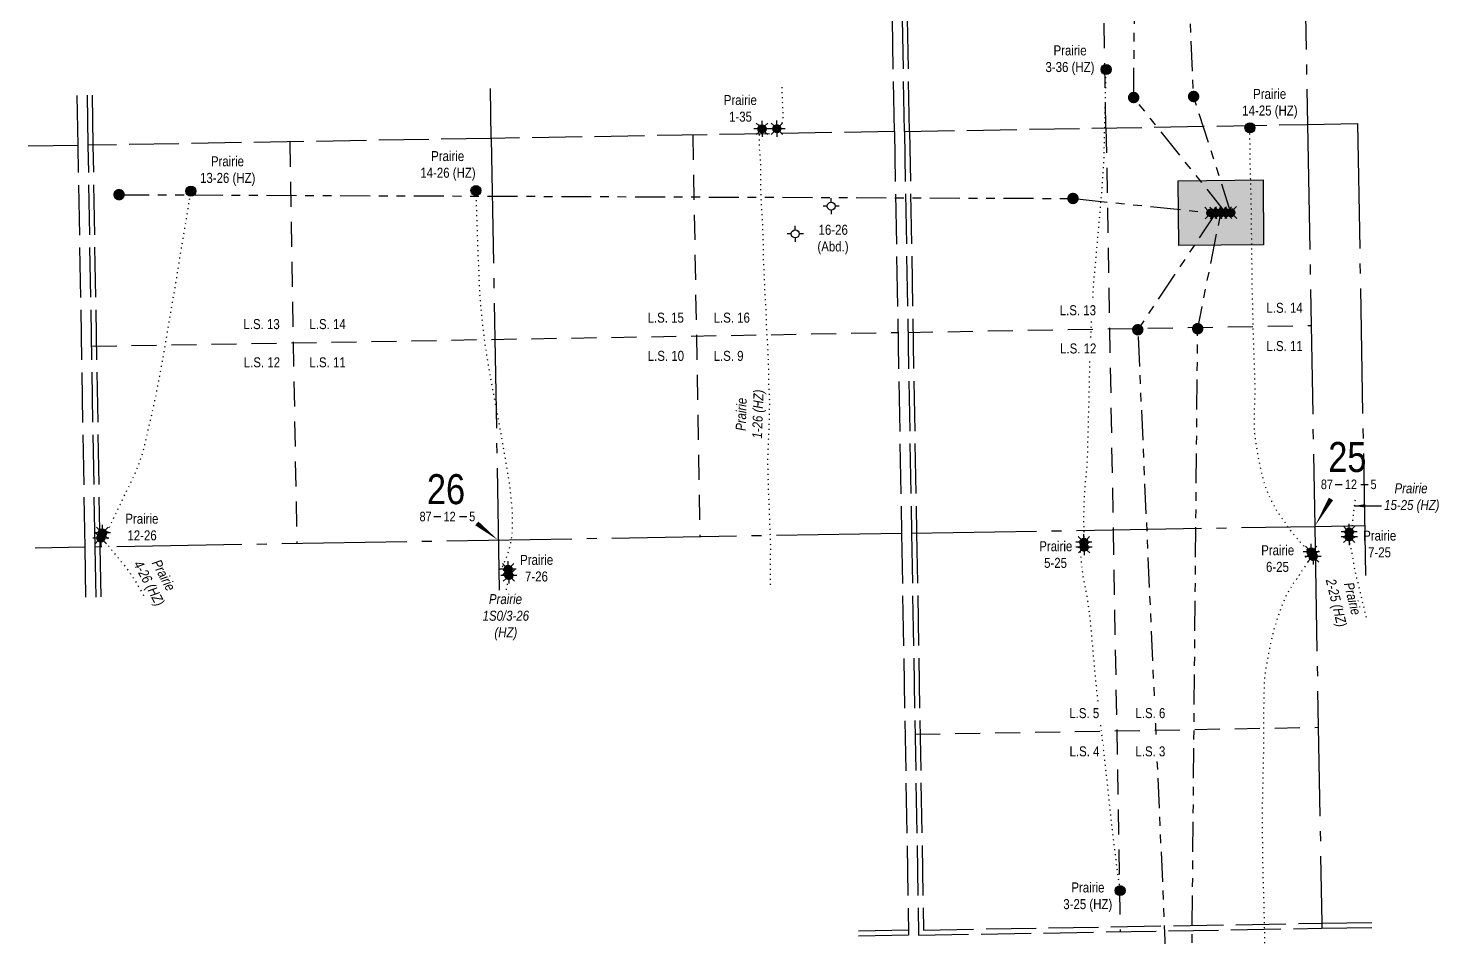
# Model space of a CAD drawing. Extents: x 570482 to 581403, y 6264409 to 6273171.
# Drawn here: x 578436 to 579847, y 6271405 to 6272314 of the extents above; entities that cross this region are included whole.
import ezdxf
from ezdxf.enums import TextEntityAlignment as Align

# ---------------------------------------------------------------- set-up
doc = ezdxf.new("R2010")
doc.units = 0
doc.header["$LTSCALE"] = 5
for name, pattern in [('foc-DOT', [1, 0.2, -0.8]), ('foc-DRILLPATH', [14.75, 6, -1.75, 1.75, -1.75, 1.75, -1.75]), ('foc-LSD', [8, 5, -3]), ('foc-QUARTERLINE', [33, 25, -3, 2, -3]), ('foc-UNSURVEYED', [12.5, 10, -2.5])]:
    doc.linetypes.add(name, pattern=pattern)
for name, color, linetype in [('10', 1, 'Continuous'), ('9', 3, 'Continuous'), ('ABADATA-DRILL', 8, 'foc-DOT'), ('ABADATA-DRILL-T', 8, 'Continuous'), ('DETAIL-HZ-Existing', 8, 'foc-DOT'), ('DRILL-T', 8, 'Continuous'), ('L-MON', 1, 'Continuous'), ('L-QSEC', 8, 'foc-QUARTERLINE'), ('L-SECLBL', 7, 'Continuous'), ('L-SECTION-LSD', 7, 'foc-LSD'), ('L-USEC', 7, 'foc-UNSURVEYED'), ('P-PDRILLPATH', 12, 'foc-DRILLPATH'), ('P-PROPOSED', 10, 'Continuous'), ('P-PROPOSED-H', 21, 'Continuous')]:
    doc.layers.add(name, color=color, linetype=linetype)
doc.styles.add('100L', font='ARIALN.TTF', dxfattribs={"height": 11})
doc.styles.add('80CG', font='ARIALN.TTF', dxfattribs={"height": 10})
doc.styles.add('80L', font='ARIALN.TTF', dxfattribs={"height": 10})
doc.styles.add('SIMPLEX', font='ARIALN.TTF')
doc.dimstyles.new('Compass 5 000', dxfattribs={"dimscale": 5, "dimtxt": 9, "dimasz": 2, "dimexe": 0.2, "dimexo": 0.0625, "dimgap": 0.5, "dimtad": 0, "dimtih": 1, "dimtoh": 1, "dimzin": 0, "dimdsep": 46, "dimtxsty": '80CG', "dimcen": 0.1, "dimse1": 1, "dimse2": 1, "dimclrd": 256, "dimclrt": 256, "dimaunit": 1, "dimadec": 4, "dimazin": 0, "dimtfac": 0.06, "dimtofl": 0, "dimtmove": 0, "dimatfit": 1, "dimfxl": 0.2, "dimtolj": 1, "dimtzin": 0, "dimlwd": -1, "dimarcsym": 0})

# ---------------------------------------------------------------- blocks, each defined once
blk = doc.blocks.new('WC')
at = {"layer": 'L-MON'}
h = blk.add_hatch(color=255, dxfattribs=at)
h.dxf.hatch_style = 1
edge = h.paths.add_edge_path()
edge.add_arc((0, 0), 0.9, 0, 360)
at = {"layer": 'L-MON', "color": 240, "flags": 128}
for points in [[(-0.62, 0.5), (-1.23, 1.12)], [(0.52, 0.61), (1.13, 1.21)], [(-1.18, -1.18), (-0.56, -0.57)], [(1.16, -1.18), (0.56, -0.57)]]:
    blk.add_lwpolyline(points, dxfattribs=at)
at = {"layer": 'L-MON', "color": 240}
for radius in [0.8, 0.373]:
    blk.add_circle((0, 0), radius, dxfattribs=at)
blk = doc.blocks.new('plbh')
at = {"layer": 'L-MON'}
h = blk.add_hatch(color=255, dxfattribs=at)
h.dxf.hatch_style = 1
edge = h.paths.add_edge_path()
edge.add_arc((0, 0), 1.16, 0, 360)
h = blk.add_hatch(color=256, dxfattribs=at)
h.dxf.hatch_style = 1
h.paths.add_polyline_path([(-0.96, 0, 1), (0.96, 0, 1)])
h.paths.add_polyline_path([(0.91, 0, -1), (-0.91, 0, -1)], flags=16)
h.paths.add_polyline_path([(0.45, 0, -1), (-0.45, 0, -1)], flags=0)
h = blk.add_hatch(color=256, dxfattribs=at)
h.dxf.hatch_style = 1
h.paths.add_polyline_path([(-0.45, 0, 1), (0.45, 0, 1)])
h.paths.add_polyline_path([(0.4, 0, -1), (-0.4, 0, -1)], flags=16)
at = {"layer": 'L-MON', "color": 240}
for radius in [0.96, 0.91, 0.45, 0.4]:
    blk.add_circle((0, 0), radius, dxfattribs=at)
blk = doc.blocks.new('L-SECLBL')
at = {"layer": '9', "color": 7}
for p, q in [((-5.1, -27.8), (-12.3, -27.8)), ((20.7, -27.8), (13.5, -27.8))]:
    blk.add_line(p, q, dxfattribs=at)
at = {"layer": '10', "color": 2, "style": 'SIMPLEX'}
blk.add_attdef('SEC', text='', height=30, dxfattribs=at).set_placement((0, 0), align=Align.MIDDLE)
at = {"layer": '10', "color": 5, "style": '80L'}
blk.add_attdef('TWP', text='', height=9.5, dxfattribs=at).set_placement((-14.4, -27.4), align=Align.MIDDLE_RIGHT)
blk.add_attdef('RGE', text='', height=9.5, dxfattribs=at).set_placement((3.6, -27.4), align=Align.MIDDLE_CENTER)
blk.add_attdef('MER', text='', height=9.5, dxfattribs=at).set_placement((23.2, -27.4), align=Align.MIDDLE_LEFT)
blk = doc.blocks.new('GAS')
h = blk.add_hatch(color=255)
h.dxf.hatch_style = 1
edge = h.paths.add_edge_path()
edge.add_arc((0, 0), 0.9, 0, 360)
for p, q in [((-0.81, 0), (-1.62, 0)), ((-0.57, 0.57), (-1.14, 1.14)), ((0, 0.81), (0, 1.62)), ((0.57, 0.57), (1.14, 1.14)), ((1.62, 0), (0.81, 0)), ((-0.57, -0.57), (-1.14, -1.14)), ((0, -0.81), (0, -1.62)), ((1.14, -1.14), (0.57, -0.57))]:
    blk.add_line(p, q)
blk.add_circle((0, 0), 0.8)
blk = doc.blocks.new('BH-Existing')
at = {"layer": 'ABADATA-DRILL-T'}
h = blk.add_hatch(color=256, dxfattribs=at)
h.dxf.hatch_style = 1
edge = h.paths.add_edge_path()
edge.add_arc((0, 0), 0.5, 0, 360)
blk.add_circle((0, 0), 0.5, dxfattribs=at)
blk = doc.blocks.new('GABD')
for p, q in [((-0.81, 0), (-1.62, 0)), ((0, 0.81), (0, 1.62)), ((1.62, 0), (0.81, 0)), ((0, -0.81), (0, -1.62))]:
    blk.add_line(p, q)
blk.add_circle((0, 0), 0.8)

msp = doc.modelspace()

# ---------------------------------------------------------------- hatches: boundary and pattern name
at = {"layer": 'P-PROPOSED-H'}
h = msp.add_hatch(color=256, dxfattribs=at)
h.dxf.hatch_style = 1
h.paths.add_polyline_path([(579586.221, 6272161.338), (579671.181, 6272162.084), (579671.752, 6272097.114), (579586.792, 6272096.368)])

# ---------------------------------------------------------------- linework, layer by layer
at = {"layer": 'ABADATA-DRILL', "flags": 128}
for points in [[(579491.407, 6271799.952), (579491.407, 6271799.952), (579491.403, 6271799.927), (579491.302, 6271799.405), (579491.165, 6271798.933), (579491.168, 6271798.493), (579491.32, 6271798.11), (579491.604, 6271797.91), (579491.961, 6271797.802), (579492.263, 6271797.662), (579492.445, 6271797.825), (579492.581, 6271798.343), (579492.661, 6271798.909), (579492.653, 6271799.104), (579492.656, 6271799.174), (579492.669, 6271799.3), (579492.674, 6271799.61), (579492.634, 6271800.154), (579492.561, 6271800.888), (579492.47, 6271801.746), (579492.378, 6271802.725), (579492.323, 6271803.824), (579492.322, 6271805.039), (579492.348, 6271806.395), (579492.331, 6271807.885), (579492.257, 6271809.519), (579492.175, 6271811.323), (579492.109, 6271813.332), (579492.045, 6271815.551), (579491.956, 6271817.99), (579491.874, 6271820.639), (579491.864, 6271823.469), (579491.921, 6271826.395), (579491.998, 6271829.367), (579492.084, 6271832.429), (579492.196, 6271835.677), (579492.33, 6271839.135), (579492.465, 6271842.768), (579492.613, 6271846.546), (579492.793, 6271850.465), (579493.076, 6271854.501), (579493.456, 6271858.703), (579493.88, 6271862.996), (579494.312, 6271867.38), (579494.727, 6271871.843), (579495.112, 6271876.385), (579495.42, 6271880.996), (579495.637, 6271885.651), (579495.793, 6271890.35), (579495.909, 6271895.092), (579495.999, 6271899.835), (579496.104, 6271904.587), (579496.225, 6271909.35), (579496.35, 6271914.118), (579496.48, 6271918.866), (579496.62, 6271923.63), (579496.751, 6271928.393), (579496.868, 6271933.016), (579496.994, 6271937.768), (579497.114, 6271942.521), (579497.239, 6271947.274), (579497.355, 6271952.027), (579497.465, 6271956.78), (579497.59, 6271961.543), (579497.696, 6271966.301), (579497.781, 6271971.033), (579497.857, 6271975.79), (579497.941, 6271980.597), (579498.062, 6271985.295), (579498.188, 6271990.058), (579498.308, 6271994.816), (579498.508, 6271999.58), (579498.768, 6272004.341), (579499.039, 6272009.101), (579499.32, 6272013.827), (579499.57, 6272018.572), (579499.82, 6272023.322), (579500.081, 6272028.063), (579500.327, 6272032.773), (579500.603, 6272037.529), (579500.878, 6272042.294), (579501.138, 6272047.045), (579501.389, 6272051.76), (579501.639, 6272056.535), (579501.985, 6272061.267), (579502.426, 6272066.006), (579502.871, 6272070.744), (579503.317, 6272075.483), (579503.768, 6272080.232), (579504.193, 6272084.98), (579504.584, 6272089.718), (579504.995, 6272094.446), (579505.43, 6272099.174), (579505.851, 6272103.913), (579506.287, 6272108.666), (579506.707, 6272113.404), (579507.098, 6272118.112), (579507.519, 6272122.85), (579507.93, 6272127.598), (579508.305, 6272132.356), (579508.695, 6272137.104), (579509.111, 6272141.862), (579509.532, 6272146.6), (579509.922, 6272151.343), (579510.298, 6272156.08), (579510.673, 6272160.828), (579511.029, 6272165.57), (579511.349, 6272170.316), (579511.645, 6272175.072), (579511.905, 6272179.817), (579512.126, 6272184.542), (579512.282, 6272189.271), (579512.357, 6272194.043), (579512.432, 6272198.805), (579512.497, 6272203.572), (579512.603, 6272208.334), (579512.783, 6272213.098), (579512.953, 6272217.867), (579513.073, 6272222.63), (579513.183, 6272227.398), (579513.288, 6272232.155), (579513.383, 6272236.923), (579513.465, 6272241.635), (579513.55, 6272246.382), (579513.645, 6272251.14), (579513.745, 6272255.907), (579513.851, 6272260.675), (579513.966, 6272265.443), (579514.124, 6272272.577)], [(579184.878, 6272213.404), (579184.878, 6272213.404), (579184.878, 6272213.404), (579184.829, 6272213.328), (579184.922, 6272213.134), (579185.144, 6272213.018), (579185.428, 6272213.088), (579185.777, 6272213.15), (579186.147, 6272213.151), (579186.508, 6272213.112), (579186.871, 6272213.214), (579187.035, 6272213.277), (579187.07, 6272213.267), (579187.047, 6272213.202), (579187.054, 6272213.072), (579187.096, 6272212.948), (579187.153, 6272212.854), (579187.224, 6272212.78), (579187.269, 6272212.756), (579187.349, 6272212.792), (579187.456, 6272212.964), (579187.59, 6272213.302), (579187.791, 6272213.78), (579188.061, 6272214.375), (579188.413, 6272215.091), (579188.82, 6272215.839), (579189.31, 6272216.727), (579189.743, 6272217.685), (579190.128, 6272218.827), (579190.46, 6272220.133), (579190.754, 6272221.609), (579190.959, 6272223.263), (579191.022, 6272225.089), (579190.993, 6272227.039), (579190.945, 6272229.193), (579190.882, 6272231.578), (579190.787, 6272234.121), (579190.66, 6272236.82), (579190.539, 6272239.693), (579190.42, 6272242.746), (579190.309, 6272245.945), (579190.188, 6272249.358), (579190.051, 6272252.896), (579189.875, 6272256.589), (579189.742, 6272258.527)], [(579169.889, 6272213.195), (579169.492, 6272213.598), (579169.066, 6272213.92), (579168.628, 6272214.397), (579168.415, 6272214.839), (579168.185, 6272215.38), (579167.824, 6272216.053), (579167.746, 6272216.172), (579167.306, 6272216.779), (579166.92, 6272217.068), (579166.585, 6272217.087), (579166.491, 6272217.035), (579166.433, 6272216.904), (579166.465, 6272216.82), (579166.632, 6272216.683), (579166.693, 6272216.634), (579166.749, 6272216.58), (579166.816, 6272216.491), (579166.873, 6272216.342), (579166.913, 6272216.097), (579166.955, 6272215.703), (579166.977, 6272215.298), (579166.991, 6272214.779), (579166.981, 6272214.203), (579166.972, 6272213.578), (579166.967, 6272212.728), (579166.962, 6272211.598), (579166.937, 6272210.182), (579166.917, 6272208.496), (579166.939, 6272206.651), (579166.96, 6272204.636), (579166.929, 6272202.426), (579166.883, 6272199.954), (579166.914, 6272197.334), (579167.042, 6272194.631), (579167.246, 6272191.844), (579167.506, 6272189.004), (579167.773, 6272186.063), (579168.038, 6272182.947), (579168.266, 6272179.671), (579168.395, 6272176.062), (579168.417, 6272172.272), (579168.383, 6272168.226), (579168.342, 6272164.04), (579168.347, 6272159.809), (579168.421, 6272155.63), (579168.515, 6272151.431), (579168.648, 6272147.282), (579168.855, 6272142.965), (579169.078, 6272138.814), (579169.353, 6272134.298), (579169.668, 6272129.753), (579169.946, 6272125.037), (579170.176, 6272120.25), (579170.391, 6272115.453), (579170.545, 6272110.955), (579170.609, 6272108.221), (579170.845, 6272100.224), (579170.89, 6272099.099), (579170.965, 6272089.479), (579171.146, 6272079.791), (579171.764, 6272070.255), (579172.145, 6272060.591), (579172.4, 6272050.984), (579173.125, 6272041.36), (579173.778, 6272031.84), (579173.996, 6272022.307), (579174.267, 6272012.651), (579174.528, 6272007.789), (579174.943, 6272002.966), (579175.312, 6271998.222), (579175.484, 6271993.324), (579175.683, 6271988.572), (579175.918, 6271983.73), (579176.068, 6271978.947), (579176.253, 6271974.115), (579176.344, 6271969.265), (579176.331, 6271964.334), (579176.396, 6271959.525), (579176.622, 6271954.653), (579176.903, 6271949.777), (579177.144, 6271944.921), (579177.259, 6271940.077), (579177.225, 6271935.241), (579177.15, 6271930.434), (579177.044, 6271925.646), (579176.923, 6271920.893), (579176.764, 6271916.05), (579176.548, 6271911.25), (579176.357, 6271906.501), (579176.167, 6271901.712), (579176.001, 6271896.943), (579175.861, 6271892.13), (579175.636, 6271887.31), (579175.5, 6271882.837), (579175.515, 6271878.042), (579175.55, 6271873.186), (579175.66, 6271868.428), (579175.841, 6271863.535), (579175.991, 6271858.707), (579176.137, 6271853.859), (579176.288, 6271849.011), (579176.456, 6271844.268), (579176.662, 6271839.421), (579176.853, 6271834.583), (579177.021, 6271829.836), (579177.181, 6271825.058), (579177.366, 6271820.21), (579177.556, 6271815.433), (579177.76, 6271810.666), (579177.964, 6271805.899), (579178.124, 6271801.096), (579178.235, 6271796.232), (579178.245, 6271791.416), (579178.171, 6271786.549), (579178.115, 6271781.778), (579178.096, 6271776.906), (579178.071, 6271772.14), (579178.04, 6271767.384), (579178.014, 6271762.578), (579178.006, 6271757.687), (579178.001, 6271756.11)], [(579719.494, 6271789.888), (579719.494, 6271789.888), (579719.582, 6271788.904), (579719.739, 6271787.942), (579719.979, 6271787.101), (579720.255, 6271786.481), (579720.499, 6271785.98), (579720.774, 6271785.43), (579721.187, 6271784.972), (579721.484, 6271784.873), (579721.529, 6271784.874), (579721.549, 6271784.864), (579721.555, 6271784.849), (579721.531, 6271784.799), (579721.41, 6271784.801), (579721.203, 6271784.918), (579720.928, 6271785.188), (579720.571, 6271785.612), (579720.11, 6271786.188), (579719.548, 6271786.898), (579718.852, 6271787.761), (579718.014, 6271788.766), (579717.048, 6271789.899), (579715.961, 6271791.165), (579714.756, 6271792.538), (579713.438, 6271794.07), (579712.013, 6271795.74), (579710.461, 6271797.497), (579708.763, 6271799.347), (579706.957, 6271801.35), (579705.057, 6271803.521), (579703.734, 6271805.073), (579703.106, 6271805.827), (579701.787, 6271807.443), (579701.173, 6271808.223), (579699.262, 6271810.744), (579697.334, 6271813.395), (579695.278, 6271816.218), (579693.151, 6271819.136), (579690.981, 6271822.187), (579688.854, 6271825.315), (579686.757, 6271828.498), (579684.688, 6271831.771), (579682.696, 6271835.186), (579680.787, 6271838.752), (579678.961, 6271842.45), (579677.206, 6271846.299), (579675.535, 6271850.27), (579673.956, 6271854.402), (579672.529, 6271858.672), (579671.306, 6271863.031), (579669.16, 6271871.989), (579668.184, 6271876.482), (579667.247, 6271881.046), (579666.38, 6271885.617), (579665.735, 6271889.246), (579664.909, 6271894.052), (579664.188, 6271898.564), (579663.556, 6271903.104), (579663.05, 6271907.66), (579662.683, 6271912.235), (579662.49, 6271916.832), (579662.453, 6271921.452), (579662.509, 6271926.094), (579662.601, 6271930.746), (579662.743, 6271935.394), (579662.91, 6271940.033), (579663.062, 6271944.672), (579663.158, 6271949.324), (579663.16, 6271953.98), (579663.081, 6271958.634), (579662.968, 6271963.293), (579662.859, 6271967.952), (579662.711, 6271972.61), (579662.566, 6271976.798), (579662.397, 6271982.031), (579662.227, 6271986.778), (579662.052, 6271991.536), (579661.896, 6271996.294), (579661.751, 6272001.047), (579661.596, 6272005.805), (579661.447, 6272010.508), (579661.331, 6272015.267), (579661.241, 6272020.021), (579661.136, 6272024.775), (579661.026, 6272029.539), (579660.916, 6272034.283), (579660.811, 6272039.021), (579660.696, 6272043.75), (579660.556, 6272048.498), (579660.421, 6272053.227), (579660.311, 6272057.966), (579660.236, 6272062.71), (579660.196, 6272067.45), (579660.166, 6272072.2), (579660.111, 6272076.945), (579660.056, 6272081.71), (579660.005, 6272086.475), (579659.945, 6272091.229), (579659.9, 6272095.984), (579659.875, 6272100.74), (579659.82, 6272105.494), (579659.724, 6272110.248), (579659.664, 6272115.013), (579659.644, 6272119.778), (579659.613, 6272124.539), (579659.538, 6272129.293), (579659.428, 6272134.057), (579659.302, 6272138.825), (579659.187, 6272143.599), (579659.107, 6272148.348), (579659.006, 6272153.112), (579658.896, 6272157.876), (579658.785, 6272162.64), (579658.65, 6272167.403), (579658.519, 6272172.187), (579658.409, 6272176.931), (579658.344, 6272181.685), (579658.324, 6272186.441), (579658.269, 6272191.185), (579658.184, 6272195.915), (579658.099, 6272200.644), (579658.04, 6272205.369), (579658.061, 6272214.22)], [(578509.919, 6271808.805), (578509.664, 6271808.241), (578509.498, 6271807.743), (578509.26, 6271807.039), (578509.087, 6271806.36), (578509.346, 6271806.09), (578510.034, 6271806.237), (578510.833, 6271806.566), (578511.593, 6271806.899), (578512.426, 6271807.274), (578512.967, 6271807.523), (578513.901, 6271807.904), (578514, 6271807.951), (578514.123, 6271808.048), (578514.295, 6271808.221), (578514.487, 6271808.424), (578514.683, 6271808.638), (578514.888, 6271808.932), (578515.135, 6271809.386), (578515.419, 6271810.041), (578515.749, 6271810.912), (578516.131, 6271811.958), (578516.575, 6271813.161), (578517.102, 6271814.506), (578517.721, 6271815.992), (578518.462, 6271817.66), (578519.32, 6271819.525), (578520.284, 6271821.602), (578521.345, 6271823.866), (578522.493, 6271826.286), (578523.719, 6271828.833), (578524.994, 6271831.455), (578526.268, 6271834.098), (578527.483, 6271836.719), (578528.716, 6271839.426), (578530.057, 6271842.265), (578531.495, 6271845.255), (578533.007, 6271848.337), (578534.607, 6271851.53), (578536.275, 6271854.859), (578537.97, 6271858.284), (578539.659, 6271861.819), (578541.361, 6271865.494), (578543.09, 6271869.31), (578544.767, 6271873.224), (578546.348, 6271877.232), (578547.836, 6271881.384), (578549.252, 6271885.654), (578550.567, 6271890.018), (578551.74, 6271894.449), (578552.802, 6271898.963), (578553.838, 6271903.511), (578554.909, 6271908.086), (578555.995, 6271912.685), (578557.085, 6271917.31), (578558.589, 6271923.722), (578559.683, 6271928.376), (578560.733, 6271933.02), (578561.747, 6271937.679), (578562.747, 6271942.327), (578563.701, 6271946.989), (578564.63, 6271951.676), (578565.549, 6271956.352), (578566.458, 6271961.024), (578567.362, 6271965.705), (578568.236, 6271970.386), (578569.085, 6271975.062), (578569.929, 6271979.747), (578570.778, 6271984.412), (578571.627, 6271989.088), (578572.431, 6271993.772), (578573.184, 6271998.476), (578573.958, 6272003.155), (578574.737, 6272007.849), (578575.52, 6272012.549), (578576.309, 6272017.243), (578577.108, 6272021.933), (578577.917, 6272026.622), (578578.73, 6272031.317), (578579.544, 6272036.012), (578580.353, 6272040.702), (578581.162, 6272045.392), (578581.975, 6272050.081), (578582.784, 6272054.771), (578583.593, 6272059.451), (578584.377, 6272064.15), (578585.12, 6272068.854), (578585.859, 6272073.562), (578586.597, 6272078.266), (578587.336, 6272082.969), (578588.079, 6272087.678), (578588.843, 6272092.382), (578589.621, 6272097.091), (578590.41, 6272101.775), (578591.204, 6272106.475), (578592.002, 6272111.179), (578592.796, 6272115.864), (578593.575, 6272120.558), (578594.354, 6272125.252), (578595.142, 6272129.947), (578595.921, 6272134.651), (578597.082, 6272141.812), (578597.438, 6272144.039), (578598.526, 6272150.829)], [(578917.049, 6271772.098), (578916.577, 6271772.245), (578916.215, 6271772.303), (578915.843, 6271772.432), (578915.551, 6271772.817), (578915.191, 6271773.145), (578914.489, 6271773.203), (578913.455, 6271773.135), (578912.216, 6271773.078), (578910.943, 6271772.956), (578909.96, 6271772.824), (578909.663, 6271772.928), (578909.835, 6271773.112), (578909.869, 6271773.162), (578909.912, 6271773.318), (578909.97, 6271773.674), (578910.081, 6271774.226), (578910.294, 6271774.92), (578910.594, 6271775.75), (578910.962, 6271776.712), (578911.393, 6271777.81), (578911.911, 6271779.059), (578912.517, 6271780.48), (578913.199, 6271782.077), (578913.973, 6271783.856), (578914.798, 6271785.845), (578915.615, 6271788.02), (578916.398, 6271790.414), (578917.132, 6271793.013), (578917.858, 6271795.831), (578918.556, 6271798.793), (578919.157, 6271801.894), (578919.664, 6271805.179), (578920.049, 6271808.611), (578920.266, 6271812.215), (578920.38, 6271816.008), (578920.425, 6271819.959), (578920.409, 6271824.03), (578920.286, 6271828.193), (578920.006, 6271832.454), (578919.63, 6271836.793), (578919.232, 6271841.212), (578918.804, 6271845.705), (578918.323, 6271850.292), (578917.807, 6271854.914), (578917.559, 6271856.77), (578916.833, 6271861.413), (578916.046, 6271866.085), (578915.229, 6271870.761), (578914.442, 6271875.428), (578913.65, 6271880.095), (578913.115, 6271883.191), (578912.081, 6271889.419), (578911.319, 6271894.101), (578910.516, 6271898.803), (578909.699, 6271903.459), (578908.872, 6271908.14), (578908.02, 6271912.821), (578907.148, 6271917.507), (578906.27, 6271922.197), (578905.393, 6271926.867), (578904.531, 6271931.553), (578903.669, 6271936.238), (578902.791, 6271940.914), (578901.914, 6271945.589), (578901.022, 6271950.264), (578900.125, 6271954.949), (578899.243, 6271959.619), (578898.366, 6271964.295), (578897.543, 6271968.981), (578896.771, 6271973.678), (578895.994, 6271978.37), (578895.226, 6271983.073), (578894.459, 6271987.76), (578893.731, 6271992.448), (578893.054, 6271997.137), (578892.387, 6272001.831), (578891.759, 6272006.54), (578891.171, 6272011.236), (578890.639, 6272015.937), (578890.151, 6272020.659), (578889.673, 6272025.367), (578889.211, 6272030.084), (578888.753, 6272034.792), (578888.295, 6272039.51), (578887.902, 6272044.234), (578887.599, 6272048.969), (578887.351, 6272053.715), (578887.173, 6272058.468), (578887.024, 6272063.236), (578886.86, 6272068.014), (578886.672, 6272072.761), (578886.454, 6272077.463), (578886.226, 6272082.225), (578886.007, 6272086.982), (578885.814, 6272091.744), (578885.65, 6272096.512), (578885.491, 6272101.29), (578885.333, 6272106.043), (578885.184, 6272110.806), (578885.036, 6272115.569), (578884.877, 6272120.322), (578884.709, 6272125.085), (578884.54, 6272129.848), (578884.362, 6272134.615), (578884.188, 6272139.363), (578883.994, 6272144.435), (578883.764, 6272150.147), (578883.712, 6272151.432)], [(579756.741, 6271810.15), (579756.741, 6271810.15), (579756.726, 6271810.16), (579756.513, 6271810.321), (579756.601, 6271810.158), (579756.955, 6271809.644), (579757.295, 6271809.37), (579757.515, 6271809.404), (579757.734, 6271809.458), (579758.059, 6271809.439), (579758.595, 6271809.394), (579759.077, 6271809.602), (579759.288, 6271809.806), (579759.337, 6271809.842), (579759.39, 6271809.948), (579759.451, 6271810.219), (579759.508, 6271810.665), (579759.592, 6271811.242), (579759.73, 6271811.949), (579759.904, 6271812.818), (579760.09, 6271813.861), (579760.254, 6271815.074), (579760.419, 6271816.437), (579760.617, 6271817.961), (579760.867, 6271819.631), (579761.139, 6271821.491), (579761.387, 6271823.531), (579761.602, 6271825.76), (579761.809, 6271828.159), (579762.053, 6271830.709), (579762.37, 6271833.415), (579762.769, 6271836.263), (579763.201, 6271839.206), (579763.593, 6271842.208), (579763.941, 6271845.35)], [(578509.976, 6271803.796), (578508.367, 6271803.673), (578507.154, 6271803.592), (578506.223, 6271803.886), (578505.742, 6271804.283), (578505.671, 6271804.582), (578505.806, 6271804.884), (578505.928, 6271805.056), (578506.012, 6271805.133), (578506.225, 6271805.257), (578506.661, 6271805.499), (578507.106, 6271805.777), (578507.175, 6271805.808), (578507.301, 6271805.77), (578507.544, 6271805.594), (578507.875, 6271805.28), (578508.292, 6271804.837), (578508.817, 6271804.271), (578509.449, 6271803.582), (578510.163, 6271802.779), (578510.97, 6271801.848), (578511.827, 6271800.838), (578512.679, 6271799.853), (578513.582, 6271798.833), (578514.603, 6271797.661), (578515.707, 6271796.29), (578516.904, 6271794.71), (578518.244, 6271792.978), (578519.757, 6271791.114), (578521.417, 6271789.123), (578523.2, 6271786.963), (578525.085, 6271784.636), (578527.109, 6271782.13), (578529.214, 6271779.541), (578531.351, 6271776.888), (578533.462, 6271774.204), (578535.565, 6271771.465), (578537.651, 6271768.556), (578539.7, 6271765.476), (578541.745, 6271762.296), (578543.758, 6271759.001), (578545.772, 6271755.615), (578547.782, 6271752.179), (578549.798, 6271748.654), (578551.837, 6271745.009)], [(579491.589, 6271794.945), (579491.489, 6271793.533), (579491.418, 6271792.727), (579491.172, 6271792.243), (579490.724, 6271792.135), (579490.335, 6271792.358), (579489.829, 6271792.654), (579489.253, 6271792.978), (579488.718, 6271793.284), (579488.233, 6271793.525), (579487.87, 6271793.719), (579487.663, 6271793.545), (579487.664, 6271793.49), (579487.665, 6271793.43), (579487.682, 6271793.311), (579487.729, 6271792.926), (579487.79, 6271792.322), (579487.869, 6271791.514), (579487.997, 6271790.521), (579488.158, 6271789.323), (579488.338, 6271787.946), (579488.51, 6271786.414), (579488.696, 6271784.692), (579488.899, 6271782.816), (579489.115, 6271780.784), (579489.349, 6271778.613), (579489.582, 6271776.222), (579489.84, 6271773.771), (579490.141, 6271771.196), (579490.525, 6271768.492), (579490.963, 6271765.755), (579491.4, 6271763.137), (579491.877, 6271760.52), (579492.447, 6271757.7), (579493.062, 6271754.625), (579493.68, 6271751.351), (579494.327, 6271747.897), (579494.987, 6271744.278), (579495.614, 6271740.498), (579496.169, 6271736.588), (579496.701, 6271732.552), (579497.235, 6271728.4), (579497.741, 6271724.144), (579498.198, 6271719.781), (579498.621, 6271715.398), (579499.031, 6271710.925), (579499.447, 6271706.391), (579499.869, 6271701.793), (579500.292, 6271697.15), (579500.715, 6271692.497), (579501.129, 6271687.788), (579501.542, 6271683.085), (579501.946, 6271678.371), (579502.356, 6271673.638), (579502.79, 6271668.91), (579503.249, 6271664.172), (579503.734, 6271659.44), (579504.243, 6271654.699), (579504.738, 6271649.967), (579505.222, 6271645.234), (579505.732, 6271640.498), (579506.256, 6271635.771), (579506.79, 6271631.035), (579507.314, 6271626.354), (579507.858, 6271621.628), (579508.417, 6271616.902), (579508.956, 6271612.176), (579509.496, 6271607.445), (579510.035, 6271602.708), (579510.584, 6271598.017), (579511.154, 6271593.252), (579511.728, 6271588.511), (579512.308, 6271583.791), (579512.867, 6271579.06), (579513.402, 6271574.309), (579513.931, 6271569.588), (579514.45, 6271564.851), (579514.96, 6271560.099), (579515.454, 6271555.372), (579515.929, 6271550.635), (579516.393, 6271545.898), (579516.872, 6271541.17), (579517.382, 6271536.434), (579517.891, 6271531.692), (579518.406, 6271526.96), (579518.935, 6271522.214), (579519.48, 6271517.478), (579520.019, 6271512.747), (579520.568, 6271508.026), (579521.148, 6271503.291), (579521.751, 6271498.586), (579522.351, 6271493.861), (579522.925, 6271489.14), (579523.504, 6271484.42), (579524.088, 6271479.694), (579524.672, 6271474.974), (579525.282, 6271470.244), (579525.936, 6271465.515), (579526.625, 6271460.801), (579526.995, 6271458.303), (579528.127, 6271450.892)], [(579756.922, 6271805.199), (579756.922, 6271805.199), (579756.948, 6271805.145), (579757.041, 6271804.986), (579757.109, 6271804.843), (579757.112, 6271804.688), (579757.204, 6271804.549), (579757.375, 6271804.477), (579757.471, 6271804.439), (579757.536, 6271804.44), (579757.625, 6271804.477), (579757.582, 6271804.391), (579757.091, 6271803.887), (579756.432, 6271803.28), (579755.92, 6271802.791), (579755.561, 6271802.479), (579755.437, 6271802.392), (579755.26, 6271802.259), (579755.195, 6271802.248), (579755.318, 6271802.335), (579755.507, 6271802.418), (579755.735, 6271802.513), (579756.128, 6271802.67), (579756.187, 6271802.701), (579756.264, 6271802.612), (579756.41, 6271802.28), (579756.645, 6271801.684), (579756.96, 6271800.894), (579757.302, 6271799.95), (579757.616, 6271798.871), (579757.918, 6271797.641), (579758.238, 6271796.277), (579758.584, 6271794.827), (579758.932, 6271793.253), (579759.283, 6271791.519), (579759.647, 6271789.641), (579760.053, 6271787.633), (579760.451, 6271785.534), (579760.84, 6271783.316), (579761.224, 6271780.918), (579761.63, 6271778.314), (579762.126, 6271775.513), (579762.693, 6271772.578), (579763.301, 6271769.628), (579763.677, 6271767.944), (579763.989, 6271766.675), (579764.436, 6271764.938), (579764.779, 6271763.619), (579765.618, 6271760.353), (579766.476, 6271756.858), (579767.362, 6271753.163), (579768.261, 6271749.319), (579769.147, 6271745.399), (579770.069, 6271741.4), (579771.058, 6271737.292), (579772.078, 6271733.075), (579773.14, 6271728.818), (579774.247, 6271724.537), (579774.467, 6271723.684)], [(579719.583, 6271784.935), (579719.583, 6271784.935), (579719.813, 6271784.649), (579719.879, 6271784.595), (579719.922, 6271784.701), (579719.939, 6271784.847), (579719.953, 6271784.927), (579720.061, 6271785.039), (579720.164, 6271785.151), (579720.228, 6271785.232), (579720.419, 6271785.425), (579720.7, 6271785.67), (579720.833, 6271785.773), (579720.858, 6271785.793), (579720.888, 6271785.789), (579720.908, 6271785.769), (579720.907, 6271785.569), (579720.743, 6271785.191), (579720.367, 6271784.709), (579719.838, 6271784.115), (579719.201, 6271783.373), (579718.393, 6271782.423), (579717.473, 6271781.287), (579716.519, 6271780.095), (579715.561, 6271778.857), (579714.57, 6271777.504), (579713.461, 6271776.024), (579712.29, 6271774.398), (579711.161, 6271772.652), (579710.004, 6271770.831), (579708.782, 6271768.954), (579707.531, 6271767.066), (579706.201, 6271765.102), (579704.787, 6271763.057), (579703.261, 6271760.914), (579701.712, 6271758.606), (579700.176, 6271756.098), (579698.588, 6271753.474), (579696.965, 6271750.824), (579695.412, 6271748.181), (579694.376, 6271746.297), (579693.907, 6271745.399), (579692.525, 6271742.449), (579691.221, 6271739.29), (579689.916, 6271735.946), (579688.598, 6271732.467), (579687.292, 6271728.863), (579686.014, 6271725.139), (579684.767, 6271721.296), (579683.568, 6271717.344), (579682.39, 6271713.292), (579681.25, 6271709.141), (579680.14, 6271704.901), (579679.098, 6271700.576), (579678.117, 6271696.173), (579677.226, 6271691.736), (579676.426, 6271687.261), (579675.646, 6271682.772), (579674.852, 6271678.277), (579674.042, 6271673.771), (579673.303, 6271669.252), (579672.73, 6271664.676), (579672.388, 6271660.05), (579672.191, 6271655.385), (579672.061, 6271650.687), (579671.955, 6271645.949), (579671.85, 6271641.202), (579671.771, 6271636.44), (579671.759, 6271634.309), (579671.714, 6271629.543), (579671.669, 6271624.806), (579671.65, 6271620.035), (579671.64, 6271615.294), (579671.62, 6271610.528), (579671.585, 6271605.781), (579671.58, 6271601.026), (579671.591, 6271596.265), (579671.546, 6271591.508), (579671.451, 6271586.741), (579671.332, 6271581.973), (579671.212, 6271577.21), (579671.122, 6271572.448), (579671.017, 6271567.695), (579670.908, 6271562.932), (579670.803, 6271558.175), (579670.698, 6271553.422), (579670.603, 6271548.66), (579670.489, 6271543.892), (579670.394, 6271539.124), (579670.374, 6271534.373), (579670.359, 6271529.647), (579670.309, 6271524.891), (579670.295, 6271520.13), (579670.309, 6271515.389), (579670.35, 6271510.614), (579670.4, 6271505.849), (579670.44, 6271501.119), (579670.516, 6271496.335), (579670.611, 6271491.571), (579670.666, 6271486.841), (579670.691, 6271482.091), (579670.736, 6271477.336), (579670.792, 6271472.576), (579670.897, 6271467.822), (579671.032, 6271463.059), (579671.142, 6271458.3), (579671.288, 6271453.552), (579671.493, 6271448.785), (579671.668, 6271444.037), (579671.833, 6271439.294), (579671.968, 6271434.536), (579672.054, 6271429.772), (579672.129, 6271425.007), (579672.229, 6271420.248), (579672.35, 6271415.495), (579672.425, 6271410.74), (579672.47, 6271405.985), (579672.501, 6271401.205), (579672.526, 6271396.44), (579672.606, 6271391.675), (579672.717, 6271386.922), (579672.782, 6271382.172), (579672.812, 6271377.412), (579672.837, 6271372.651), (579672.928, 6271367.892), (579673.042, 6271363.184), (579673.122, 6271358.419), (579673.183, 6271353.665), (579673.258, 6271348.9), (579673.329, 6271344.126), (579673.389, 6271339.371), (579673.449, 6271334.626), (579673.509, 6271329.887), (579673.599, 6271325.117), (579673.729, 6271320.369), (579673.819, 6271315.64), (579673.879, 6271310.915), (579673.938, 6271306.195), (579673.998, 6271301.481), (579674.066, 6271295.181)], [(578917.106, 6271767.089), (578917.532, 6271766.191), (578917.871, 6271765.697), (578918.04, 6271765.475), (578917.801, 6271765.666), (578917.419, 6271766.099), (578916.958, 6271766.416), (578916.481, 6271766.558), (578916.155, 6271766.592), (578915.926, 6271766.553), (578915.527, 6271766.441), (578915.571, 6271766.532), (578916.007, 6271766.755), (578916.087, 6271766.781), (578916.176, 6271766.828), (578916.305, 6271766.855), (578916.451, 6271766.802), (578916.565, 6271766.604), (578916.641, 6271766.261), (578916.674, 6271765.786), (578916.625, 6271765.18), (578916.464, 6271764.362), (578916.193, 6271763.282), (578915.842, 6271761.921), (578915.48, 6271760.314), (578915.097, 6271758.487), (578914.673, 6271756.435), (578914.268, 6271754.147), (578913.886, 6271751.655), (578913.884, 6271751.637)]]:
    msp.add_lwpolyline(points, dxfattribs=at)
at = {"layer": 'L-QSEC'}
for p, q in [((579709.135, 6272582.684), (579715.655, 6272217.53)), ((578899.049, 6272203.619), (578898.177, 6272253.59)), ((579715.655, 6272217.53), (579722.84, 6271815.41)), ((579765.626, 6272218.423), (579773.704, 6271766.296)), ((578899.049, 6272203.619), (578906.951, 6271751.52)), ((579309.432, 6271808.321), (578502.726, 6271794.661)), ((579319.486, 6271808.494), (579722.84, 6271815.41)), ((579722.84, 6271815.41), (579772.813, 6271816.266)), ((579722.84, 6271815.41), (579729.934, 6271418.315)), ((578492.672, 6271794.491), (578442.7, 6271793.644)), ((579729.934, 6271418.315), (579730.024, 6271413.29))]:
    msp.add_line(p, q, dxfattribs=at)
at = {"layer": 'L-SECLBL', "flags": 128}
for points in [[(579722.84, 6271815.41, 0, 4.998, 0), (579739.079, 6271842.874, 0, 0, 0)], [(578906.078, 6271801.491, 0, 4.998, 0), (578884.546, 6271818.386, 0, 0, 0)]]:
    msp.add_lwpolyline(points, format="xyseb", dxfattribs=at)
at = {"layer": 'L-SECTION-LSD'}
for p, q in [((579514.014, 6272214.075), (579506.875, 6272616.203)), ((579100.687, 6272207.033), (579107.755, 6271804.906)), ((579514.014, 6272214.075), (579521.16, 6271811.952)), ((579514.014, 6272214.069), (579521.16, 6271811.946)), ((578697.412, 6272200.204), (578704.402, 6271798.076)), ((578499.25, 6271995.729), (579305.878, 6272009.384)), ((579315.933, 6272009.552), (579719.247, 6272016.465)), ((579521.16, 6271811.952), (579528.312, 6271409.829)), ((579323.039, 6271607.431), (579726.432, 6271614.35))]:
    msp.add_line(p, q, dxfattribs=at)
at = {"layer": 'L-USEC'}
for p, q in [((579302.325, 6272210.447), (579295.222, 6272612.579)), ((579312.379, 6272210.625), (579305.276, 6272612.756)), ((579317.404, 6272210.706), (579310.301, 6272612.837)), ((578485.72, 6272196.62), (578484.857, 6272246.591)), ((578495.774, 6272196.793), (578494.911, 6272246.761)), ((578500.799, 6272196.875), (578499.935, 6272246.846)), ((579312.379, 6272210.62), (579715.655, 6272217.53)), ((579715.655, 6272217.53), (579765.626, 6272218.386)), ((578899.049, 6272203.619), (578495.774, 6272196.79)), ((579302.325, 6272210.447), (578899.049, 6272203.619)), ((579302.325, 6272210.447), (579309.432, 6271808.321)), ((579312.379, 6272210.625), (579319.486, 6271808.499)), ((579317.404, 6272210.706), (579324.511, 6271808.58)), ((578485.72, 6272196.62), (578435.748, 6272195.774)), ((578492.672, 6271794.491), (578485.72, 6272196.62)), ((578502.726, 6271794.664), (578495.774, 6272196.793)), ((578507.751, 6271794.746), (578500.799, 6272196.875)), ((579309.432, 6271808.321), (579316.538, 6271406.195)), ((579319.486, 6271808.499), (579326.593, 6271406.368)), ((579324.511, 6271808.58), (579331.528, 6271411.479)), ((578493.535, 6271744.52), (578492.672, 6271794.491)), ((578503.589, 6271744.69), (578502.726, 6271794.664)), ((578508.614, 6271744.775), (578507.751, 6271794.746)), ((579316.45, 6271411.22), (579266.478, 6271410.374)), ((579326.593, 6271406.368), (579730.031, 6271413.29)), ((579331.528, 6271411.479), (579729.934, 6271418.315)), ((579729.934, 6271418.315), (579779.906, 6271419.172)), ((579730.031, 6271413.29), (579779.996, 6271414.148)), ((579316.538, 6271406.195), (579266.567, 6271405.349))]:
    msp.add_line(p, q, dxfattribs=at)
at = {"layer": 'P-PDRILLPATH', "flags": 128}
for points in [[(579633.984, 6272129.27), (579541.718, 6272244.541), (579548.562, 6272989.18)], [(579638.973, 6272129.309), (579601.684, 6272245.569), (579568.551, 6272989.522)], [(578526.621, 6272147.326), (579481.02, 6272143.529), (579618.998, 6272129.149)], [(579623.989, 6272129.182), (579545.825, 6272012.176), (579578.967, 6271268.178)], [(579598.956, 6271268.521), (579605.79, 6272013.204), (579628.979, 6272129.222)]]:
    msp.add_lwpolyline(points, dxfattribs=at)
at = {"layer": 'P-PROPOSED'}
msp.add_lwpolyline([(579586.221, 6272161.338), (579671.181, 6272162.084), (579671.752, 6272097.114), (579586.792, 6272096.368)], close=True, dxfattribs=at)

# ---------------------------------------------------------------- block references
at = {"layer": 'ABADATA-DRILL-T'}
for name, p, xscale, yscale, zscale in [('BH-Existing', (579514.124, 6272272.577), 9.995756799999956, 9.995756799999956, 9.995756799999956), ('BH-Existing', (579658.061, 6272214.22), 9.995756799999956, 9.995756799999956, 9.995756799999956), ('BH-Existing', (578598.526, 6272150.829), 9.995756799999956, 9.995756799999956, 9.995756799999956), ('BH-Existing', (578883.712, 6272151.432), 9.995756799999956, 9.995756799999956, 9.995756799999956), ('GABD', (579239.122, 6272135.818), 4.997878399999978, 4.997878399999978, 4.997878399999978), ('GABD', (579203.175, 6272108.128), 4.997878399999978, 4.997878399999978, 4.997878399999978), ('BH-Existing', (579528.127, 6271450.892), 9.995756799999956, 9.995756799999956, 9.995756799999956)]:
    msp.add_blockref(name, p, dxfattribs=dict(at, xscale=xscale, yscale=yscale, zscale=zscale))
at = {"layer": 'DRILL-T', "xscale": 5, "yscale": 5, "zscale": 5}
for p in [(579169.889, 6272213.195), (579184.829, 6272213.328), (578508.367, 6271803.673), (578509.919, 6271808.805), (579491.923, 6271799.581), (579757.257, 6271809.779), (579757.438, 6271804.828), (579492.104, 6271794.574), (579719.394, 6271789.833), (579721.163, 6271785.296), (578915.843, 6271772.432), (578916.641, 6271766.261)]:
    msp.add_blockref('GAS', p, dxfattribs=at)
at = {"layer": 'L-MON', "xscale": 4.997878399999975, "yscale": 4.997878399999975, "zscale": 4.997878399999975}
for name, p in [('plbh', (579541.718, 6272244.541)), ('plbh', (579601.684, 6272245.569)), ('plbh', (578526.621, 6272147.326)), ('plbh', (579481.02, 6272143.529)), ('WC', (579618.991, 6272129.138)), ('WC', (579623.989, 6272129.182)), ('WC', (579628.987, 6272129.226)), ('WC', (579633.984, 6272129.27)), ('WC', (579638.982, 6272129.314)), ('plbh', (579545.825, 6272012.176)), ('plbh', (579605.79, 6272013.204))]:
    msp.add_blockref(name, p, dxfattribs=at)
at = {"layer": 'L-SECLBL', "xscale": 0.99957568, "yscale": 0.99957568, "zscale": 0.99957568}
for p, values in [((579755.479, 6271884.862), {'SEC': '25', 'TWP': '87', 'RGE': '12', 'MER': '5'}), ((578853.74, 6271852.65), {'SEC': '26', 'TWP': '87', 'RGE': '12', 'MER': '5'})]:
    msp.add_blockref('L-SECLBL', p, dxfattribs=at).add_auto_attribs(values)

# ---------------------------------------------------------------- texts
at = {"layer": 'ABADATA-DRILL', "insert": (579224.925, 6272117.212), "char_height": 9.99576, "attachment_point": 1, "style": '80L'}
msp.add_mtext_dynamic_manual_height_columns('\\pi1.5429;16-26\\P\\pi0.4008;(Abd.)', width=30.59795, gutter_width=50, heights=[0], dxfattribs=at)
at = {"layer": 'DETAIL-HZ-Existing', "char_height": 9.99576, "attachment_point": 1, "style": '80L'}
for s, width, insert in [('\\pi8.3514;Prairie\\P\\pi0.28867;3-36 (HZ)', 48.40832, (579453.214, 6272296.699)), ('\\pi0.4967;Prairie\\P\\pi5.7435;1-35', 32.69891, (579131.173, 6272247.025)), ('\\pi11.537;Prairie\\P\\pi0.67526;14-25 (HZ)', 54.7794, (579649.685, 6272253.199)), ('\\pi11.537;Prairie\\P\\pi0.67526;13-26 (HZ)', 54.7794, (578606.997, 6272185.764)), ('\\pi11.537;Prairie\\P\\pi0.67526;14-26 (HZ)', 54.7794, (578827.344, 6272190.938)), ('\\pi11.285;{\\fArial Narrow|b0|i1|c0|p34;Prairie\\P\\pi0.9105;15-25 (HZ)}', 54.81351, (579791.399, 6271858.495)), ('\\pi0.4967;Prairie\\P\\pi2.5934;12-26', 32.69891, (578532.425, 6271828.076)), ('\\pi0.4967;Prairie\\P\\pi5.3923;7-25', 32.69891, (579770.838, 6271811.118)), ('\\pi0.4967;Prairie\\P\\pi5.3582;5-25', 32.69891, (579446.743, 6271800.578)), ('\\pi0.4967;Prairie\\P\\pi5.3343;6-25', 32.69891, (579668.774, 6271796.558)), ('\\pi0.4967;Prairie\\P\\pi5.4264;7-26', 32.69891, (578927.361, 6271786.916)), ('\\pi11.268;{\\fArial Narrow|b0|i1|c0|p34;Prairie\\P\\pi4.9299;1S0/3-26 \\P\\pi16.763;(HZ)}', 54.7794, (578885.417, 6271747.654)), ('\\pi8.3514;Prairie\\P\\pi0.28867;3-25 (HZ)', 48.40832, (579471.028, 6271459.099))]:
    msp.add_mtext_dynamic_manual_height_columns(s, width=width, gutter_width=50, heights=[0], dxfattribs=dict(at, insert=insert))
for s, width, insert, rotation in [('\\pi11.268;{\\fArial Narrow|b0|i1|c0|p34;Prairie\\P\\pi4.0776;1-26 (HZ)}', 54.7794, (579143.116, 6271899.924), 88.114222), ('\\pi11.268;{\\fArial Narrow|b0|i1|c0|p34;Prairie\\P\\pi3.4912;4-26 (HZ)}', 54.7794, (578562.608, 6271793.401), 298.215551), ('\\pi11.285;{\\fArial Narrow|b0|i1|c0|p34;Prairie\\P\\pi3.5833;2-25 (HZ)}', 54.81351, (579758.938, 6271771.352), 283.7893)]:
    msp.add_mtext_dynamic_manual_height_columns(s, width=width, gutter_width=50, heights=[0], dxfattribs=dict(at, insert=insert, rotation=rotation))

# ---------------------------------------------------------------- leaders
at = {"layer": 'DETAIL-HZ-Existing', "linetype": 'ByBlock', "path_type": 1}
msp.add_leader([(579762.723, 6271835.936), (579789.652, 6271835.936)], dimstyle='Compass 5 000', override={"dimgap": 0.5, "dimtad": 0}, dxfattribs=at)

# ---------------------------------------------------------------- next in the draw order: texts
at = {"layer": 'L-SECTION-LSD', "attachment_point": 1, "style": '100L', "bg_fill": 3, "box_fill_scale": 1.5, "bg_fill_color": 256, "bg_fill_transparency": 0}
for s, width, insert, char_height in [('\\pi1.8607;L.S. 15', 36.85945, (579053.535, 6272029.292), 9.99576), ('L.S. 16', 36.94144, (579121.465, 6272029.292), 9.9958), ('\\pi1.9036;L.S. 13', 36.83422, (579465.856, 6272036.698), 9.99576), ('L.S. 14', 36.9982, (579674.533, 6272039.111), 9.9958), ('\\pi1.9036;L.S. 13', 36.83422, (578649.175, 6272022.827), 9.99576), ('L.S. 14', 36.9982, (578717.106, 6272022.827), 9.9958), ('\\pi2.2425;L.S. 12', 37.11172, (579465.856, 6271998.43), 9.99576), ('L.S. 11', 36.4495, (579674.533, 6272000.842), 9.9958), ('\\pi2.2425;L.S. 12', 37.11172, (578649.175, 6271984.559), 9.99576), ('L.S. 11', 36.4495, (578717.106, 6271984.559), 9.9958), ('\\pi2.0439;L.S. 10', 36.95405, (579053.535, 6271991.023), 9.99576), ('L.S. 9', 30.52728, (579121.465, 6271991.023), 9.9958), ('\\pi1.7707;L.S. 5', 30.40114, (579475.547, 6271633.554), 9.99576), ('L.S. 6', 30.48313, (579543.477, 6271633.554), 9.9958), ('\\pi1.9981;L.S. 4', 30.53989, (579475.547, 6271595.286), 9.99576), ('L.S. 3', 30.37591, (579543.477, 6271595.286), 9.9958)]:
    msp.add_mtext_dynamic_manual_height_columns(s, width=width, gutter_width=55, heights=[0], dxfattribs=dict(at, insert=insert, char_height=char_height))

doc.saveas('drawing.dxf')
